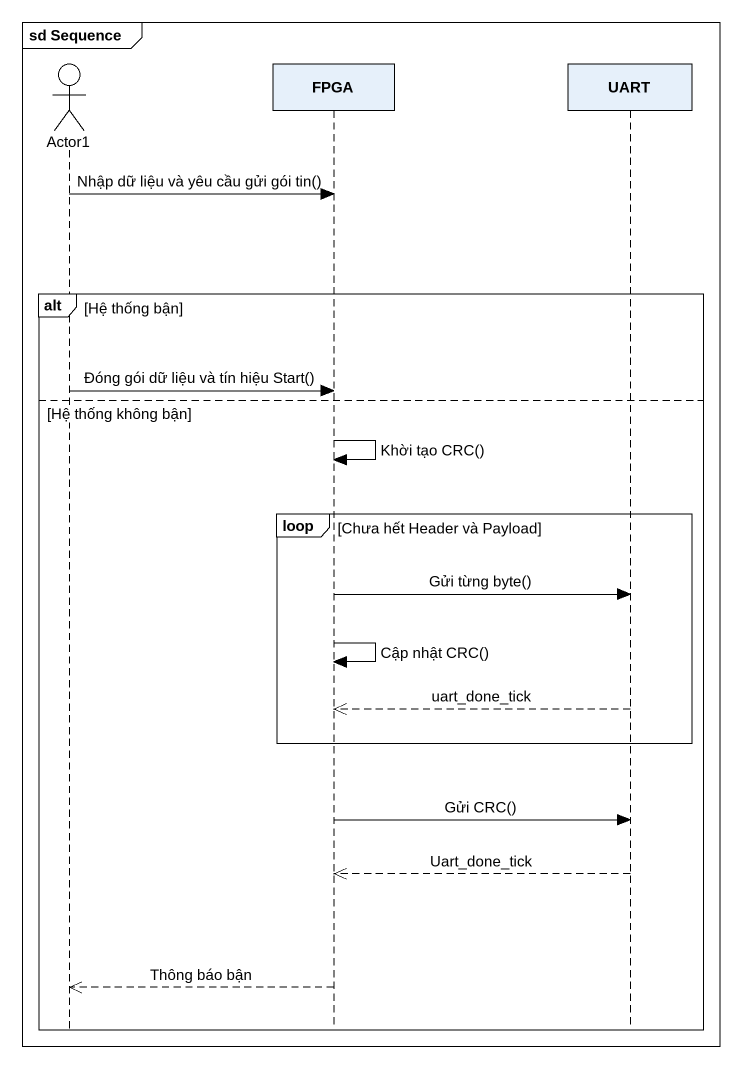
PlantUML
@startuml
mainframe sd Sequence
hide footbox
actor Actor1
participant FPGA
participant UART

Actor1 -> FPGA : Nhập dữ liệu và yêu cầu gửi gói tin()
alt Hệ thống bận
  Actor1 -> FPGA : Đóng gói dữ liệu và tín hiệu Start()
else Hệ thống không bận
  FPGA -> FPGA : Khời tạo CRC()
  loop Chưa hết Header và Payload
    FPGA -> UART : Gửi từng byte()
    FPGA -> FPGA : Cập nhật CRC()
    UART -->> FPGA : uart_done_tick
  end
  FPGA -> UART : Gửi CRC()
  UART -->> FPGA : Uart_done_tick
  FPGA -->> Actor1 : Thông báo bận
end
@enduml
